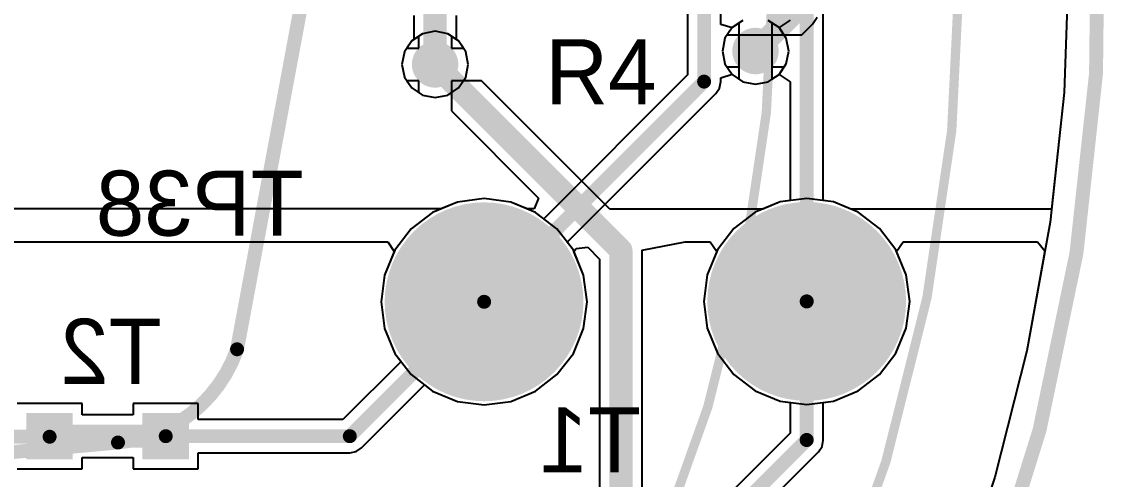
# Model space of a CAD drawing. Header units: millimetres. Extents: x 80 to 196, y 80 to 246.
# Drawn here: x 108.4 to 120.08, y 94.44 to 99.36 of the extents above; entities that cross this region are included whole.
import ezdxf

# ---------------------------------------------------------------- set-up
doc = ezdxf.new("R2010")
doc.units = ezdxf.units.MM
for name, color, linetype in [('BottomLayer', 5, 'Continuous'), ('BottomOverlay', 54, 'Continuous'), ('BottomSolder', 6, 'Continuous'), ('DrillDrawing', 1, 'Continuous'), ('KeepOutLayer', 6, 'Continuous'), ('Mechanical1', 6, 'Continuous'), ('Mechanical15', 56, 'Continuous'), ('MidLayer1', 16, 'Continuous'), ('MidLayer2', 76, 'Continuous'), ('MultiLayer', 9, 'Continuous'), ('PadHoleLayer', 156, 'Continuous'), ('TopLayer', 1, 'Continuous'), ('TopOverlay', 2, 'Continuous'), ('TopSolder', 216, 'Continuous'), ('ViaHoleLayer', 16, 'Continuous')]:
    doc.layers.add(name, color=color, linetype=linetype)

msp = doc.modelspace()

# ---------------------------------------------------------------- linework, layer by layer
at = {"layer": 'BottomLayer'}
for p, q in [((117.028, 97.436), (117.028, 104.161)), ((115.567, 103.593), (115.567, 98.788)), ((115.924, 99.331), (115.924, 103.593)), ((119.671, 100), (119.621, 98.597)), ((116.672, 99.376), (116.552, 99.296)), ((112.85, 99.257), (112.713, 99.23)), ((112.987, 99.23), (112.85, 99.257)), ((116.046, 99.294), (115.924, 99.331)), ((116.047, 99.296), (116.046, 99.294)), ((116.124, 99.348), (116.047, 99.296)), ((116.124, 99.044), (116.124, 99.348)), ((116.552, 99.296), (116.474, 99.348)), ((116.474, 99.348), (116.474, 99.044)), ((112.598, 99.152), (112.52, 99.037)), ((112.713, 99.23), (112.598, 99.152)), ((113.102, 99.152), (112.987, 99.23)), ((113.18, 99.037), (113.102, 99.152)), ((112.52, 99.037), (112.493, 98.9)), ((113.207, 98.9), (113.18, 99.037)), ((116.124, 98.74), (116.124, 99.044)), ((116.474, 99.044), (116.474, 98.74)), ((112.493, 98.9), (112.52, 98.763)), ((113.18, 98.763), (113.207, 98.9)), ((115.567, 98.788), (114.019, 97.24)), ((115.924, 98.757), (116.046, 98.794)), ((116.046, 98.794), (116.047, 98.792)), ((116.047, 98.792), (116.124, 98.74)), ((116.474, 98.74), (116.552, 98.792)), ((116.552, 98.792), (116.672, 98.712)), ((112.52, 98.763), (112.598, 98.648)), ((113.102, 98.648), (113.18, 98.763)), ((115.911, 98.646), (115.924, 98.715)), ((115.924, 98.715), (115.924, 98.757)), ((116.672, 98.712), (116.672, 97.436)), ((112.598, 98.648), (112.713, 98.57)), ((112.713, 98.57), (112.85, 98.543)), ((112.85, 98.543), (112.987, 98.57)), ((112.987, 98.57), (113.102, 98.648)), ((114.271, 96.988), (115.872, 98.588)), ((115.872, 98.588), (115.911, 98.646)), ((119.621, 98.597), (119.471, 97.201)), ((113.09, 97.418), (112.822, 97.307)), ((113.377, 97.456), (113.09, 97.418)), ((113.664, 97.418), (113.377, 97.456)), ((113.932, 97.307), (113.664, 97.418)), ((116.563, 97.422), (116.295, 97.311)), ((116.672, 97.436), (116.563, 97.422)), ((117.137, 97.422), (117.028, 97.436)), ((117.405, 97.311), (117.137, 97.422)), ((112.822, 97.307), (112.593, 97.131)), ((114.019, 97.24), (113.932, 97.307)), ((116.295, 97.311), (116.065, 97.135)), ((117.635, 97.135), (117.405, 97.311)), ((119.471, 97.201), (119.221, 95.819)), ((112.593, 97.131), (112.416, 96.901)), ((116.065, 97.135), (115.889, 96.905)), ((117.811, 96.905), (117.635, 97.135)), ((114.338, 96.901), (114.271, 96.988)), ((115.889, 96.905), (115.778, 96.637)), ((117.922, 96.637), (117.811, 96.905)), ((112.416, 96.901), (112.306, 96.633)), ((114.449, 96.633), (114.338, 96.901)), ((112.306, 96.633), (112.268, 96.346)), ((114.487, 96.346), (114.449, 96.633)), ((115.778, 96.637), (115.741, 96.35)), ((117.959, 96.35), (117.922, 96.637)), ((112.268, 96.346), (112.306, 96.059)), ((114.449, 96.059), (114.487, 96.346)), ((115.741, 96.35), (115.778, 96.063)), ((117.922, 96.063), (117.959, 96.35)), ((112.306, 96.059), (112.416, 95.791)), ((114.338, 95.791), (114.449, 96.059)), ((115.778, 96.063), (115.889, 95.795)), ((117.811, 95.795), (117.922, 96.063)), ((112.416, 95.791), (112.483, 95.704)), ((114.162, 95.562), (114.338, 95.791)), ((115.889, 95.795), (116.065, 95.565)), ((117.635, 95.565), (117.811, 95.795)), ((119.221, 95.819), (118.874, 94.458)), ((112.483, 95.704), (111.857, 95.078)), ((113.932, 95.385), (114.162, 95.562)), ((116.065, 95.565), (116.295, 95.389)), ((117.405, 95.389), (117.635, 95.565)), ((112.057, 94.774), (112.735, 95.452)), ((112.735, 95.452), (112.822, 95.385)), ((112.822, 95.385), (113.09, 95.274)), ((113.664, 95.274), (113.932, 95.385)), ((116.295, 95.389), (116.563, 95.278)), ((117.137, 95.278), (117.405, 95.389)), ((113.09, 95.274), (113.377, 95.237)), ((113.377, 95.237), (113.664, 95.274)), ((116.563, 95.278), (116.672, 95.264)), ((117.028, 95.264), (117.137, 95.278)), ((109.05, 95.25), (108.35, 95.25)), ((109.05, 95.129), (109.05, 95.25)), ((110.3, 95.25), (109.6, 95.25)), ((109.6, 95.25), (109.6, 95.129)), ((110.3, 95.078), (110.3, 95.25)), ((116.672, 95.264), (116.672, 94.933)), ((117.028, 94.859), (117.028, 95.264)), ((109.6, 95.129), (109.05, 95.129)), ((111.857, 95.078), (110.3, 95.078)), ((116.672, 94.933), (115.942, 94.203)), ((117.015, 94.79), (117.028, 94.859)), ((110.3, 94.55), (110.3, 94.722)), ((110.3, 94.722), (111.931, 94.722)), ((111.931, 94.722), (111.999, 94.735)), ((111.999, 94.735), (112.057, 94.774)), ((116.134, 93.891), (116.976, 94.733)), ((116.976, 94.733), (117.015, 94.79)), ((109.05, 94.55), (109.05, 94.671)), ((109.05, 94.671), (109.6, 94.671)), ((109.6, 94.671), (109.6, 94.55)), ((108.35, 94.55), (109.05, 94.55)), ((109.6, 94.55), (110.3, 94.55)), ((118.874, 94.458), (118.431, 93.126))]:
    msp.add_line(p, q, dxfattribs=at)
for points, const_width in [([(116.85, 96.35), (116.85, 104.161)], 0.15), ([(115.746, 98.715), (115.746, 103.895)], 0.15), ([(113.377, 96.346), (115.746, 98.715)], 0.15), ([(111.931, 94.9), (113.377, 96.346)], 0.15), ([(116.85, 94.859), (116.85, 96.35)], 0.15), ([(102.51, 94.894), (108.7, 94.894)], 0.15), ([(108.7, 94.9), (109.95, 94.9)], 0.25), ([(109.95, 94.9), (111.931, 94.9)], 0.15), ([(116.008, 94.017), (116.85, 94.859)], 0.15)]:
    msp.add_lwpolyline(points, dxfattribs=dict(at, const_width=const_width))
for points, const_width in [([(116.174, 99.044, 1), (116.424, 99.044, 1)], 0.25), ([(112.725, 98.9, 1), (112.975, 98.9, 1)], 0.25), ([(115.708, 98.715, 1), (115.783, 98.715, 1)], 0.075), ([(115.708, 98.715, 1), (115.783, 98.715, 1)], 0.075), ([(112.877, 96.346, 1), (113.877, 96.346, 1)], 1), ([(116.35, 96.35, 1), (117.35, 96.35, 1)], 1), ([(113.34, 96.346, 1), (113.415, 96.346, 1)], 0.075), ([(113.34, 96.346, 1), (113.415, 96.346, 1)], 0.075), ([(116.812, 96.35, 1), (116.888, 96.35, 1)], 0.075), ([(116.812, 96.35, 1), (116.888, 96.35, 1)], 0.075), ([(108.638, 94.9, 1), (108.763, 94.9, 1)], 0.125), ([(108.663, 94.894, 1), (108.738, 94.894, 1)], 0.075), ([(109.888, 94.9, 1), (110.013, 94.9, 1)], 0.125), ([(109.913, 94.9, 1), (109.988, 94.9, 1)], 0.075), ([(111.894, 94.9, 1), (111.969, 94.9, 1)], 0.075), ([(111.894, 94.9, 1), (111.969, 94.9, 1)], 0.075), ([(116.812, 94.859, 1), (116.888, 94.859, 1)], 0.075), ([(116.812, 94.859, 1), (116.888, 94.859, 1)], 0.075)]:
    msp.add_lwpolyline(points, format="xyb", close=True, dxfattribs=dict(at, const_width=const_width))
for points in [[(108.95, 95.15), (108.45, 95.15), (108.95, 94.65), (108.45, 94.65)], [(110.2, 95.15), (109.7, 95.15), (110.2, 94.65), (109.7, 94.65)]]:
    msp.add_solid(points, dxfattribs=at)
at = {"layer": 'BottomSolder', "const_width": 1.07}
for points in [[(112.842, 96.346, 1), (113.912, 96.346, 1)], [(116.315, 96.35, 1), (117.385, 96.35, 1)]]:
    msp.add_lwpolyline(points, format="xyb", close=True, dxfattribs=at)
at = {"layer": 'DrillDrawing', "const_width": 0.15}
msp.add_lwpolyline([(83.225, 110.891, -1.632083), (101.044, 80.027)], format="xyb", dxfattribs=at)
at = {"layer": 'DrillDrawing', "const_width": 0.1}
for points in [[(116.249, 99.044, 1), (116.349, 99.044, 1)], [(112.8, 98.9, 1), (112.9, 98.9, 1)]]:
    msp.add_lwpolyline(points, format="xyb", close=True, dxfattribs=at)
at = {"layer": 'KeepOutLayer', "const_width": 0.15}
msp.add_lwpolyline([(83.225, 110.891, -1.632083), (101.044, 80.027)], format="xyb", dxfattribs=at)
at = {"layer": 'Mechanical1', "const_width": 0.15}
for points in [[(83.225, 110.891, -1.632083), (101.044, 80.027)], [(110.718, 95.835, -0.294985), (109.436, 94.832)]]:
    msp.add_lwpolyline(points, format="xyb", dxfattribs=at)
for points in [[(110.718, 95.835), (114.121, 114.093)], [(91.649, 93.217), (109.436, 94.832)]]:
    msp.add_lwpolyline(points, dxfattribs=at)
at = {"layer": 'Mechanical1', "const_width": 0.075}
for points in [[(110.681, 95.835, 1), (110.756, 95.835, 1)], [(110.681, 95.835, 1), (110.756, 95.835, 1)], [(109.399, 94.832, 1), (109.474, 94.832, 1)], [(109.399, 94.832, 1), (109.474, 94.832, 1)]]:
    msp.add_lwpolyline(points, format="xyb", close=True, dxfattribs=at)
at = {"layer": 'Mechanical15', "const_width": 0.1}
for points in [[(118.5, 100, 1), (81.5, 100, 1)], [(116.495, 100, 1), (83.505, 100, 1)]]:
    msp.add_lwpolyline(points, format="xyb", close=True, dxfattribs=at)
at = {"layer": 'MidLayer1'}
for p, q in [((119.671, 100), (119.621, 98.597)), ((112.85, 99.257), (112.713, 99.23)), ((112.987, 99.23), (112.85, 99.257)), ((116.047, 99.296), (115.995, 99.219)), ((116.124, 99.348), (116.047, 99.296)), ((116.124, 99.219), (116.124, 99.348)), ((116.552, 99.296), (116.474, 99.348)), ((116.474, 99.348), (116.474, 99.219)), ((116.603, 99.219), (116.552, 99.296)), ((112.598, 99.152), (112.52, 99.037)), ((112.713, 99.23), (112.598, 99.152)), ((113.102, 99.152), (112.987, 99.23)), ((113.18, 99.037), (113.102, 99.152)), ((115.995, 99.219), (116.124, 99.219)), ((116.474, 99.219), (116.603, 99.219)), ((112.52, 99.037), (112.493, 98.9)), ((113.207, 98.9), (113.18, 99.037)), ((112.493, 98.9), (112.52, 98.763)), ((113.18, 98.763), (113.207, 98.9)), ((116.124, 98.869), (115.995, 98.869)), ((115.995, 98.869), (116.047, 98.792)), ((116.047, 98.792), (116.124, 98.74)), ((116.124, 98.74), (116.124, 98.869)), ((116.603, 98.869), (116.474, 98.869)), ((116.474, 98.869), (116.474, 98.74)), ((116.474, 98.74), (116.552, 98.792)), ((116.552, 98.792), (116.603, 98.869)), ((112.52, 98.763), (112.598, 98.648)), ((113.102, 98.648), (113.18, 98.763)), ((112.598, 98.648), (112.713, 98.57)), ((112.713, 98.57), (112.85, 98.543)), ((112.85, 98.543), (112.987, 98.57)), ((112.987, 98.57), (113.102, 98.648)), ((119.621, 98.597), (119.471, 97.201)), ((113.09, 97.418), (112.822, 97.307)), ((113.377, 97.456), (113.09, 97.418)), ((113.664, 97.418), (113.377, 97.456)), ((113.932, 97.307), (113.664, 97.418)), ((116.563, 97.422), (116.295, 97.311)), ((116.85, 97.459), (116.563, 97.422)), ((117.137, 97.422), (116.85, 97.459)), ((117.405, 97.311), (117.137, 97.422)), ((112.822, 97.307), (112.593, 97.131)), ((114.162, 97.131), (113.932, 97.307)), ((116.295, 97.311), (116.065, 97.135)), ((117.635, 97.135), (117.405, 97.311)), ((119.471, 97.201), (119.221, 95.819)), ((112.593, 97.131), (112.416, 96.901)), ((114.338, 96.901), (114.162, 97.131)), ((116.065, 97.135), (115.889, 96.905)), ((117.811, 96.905), (117.635, 97.135)), ((115.889, 96.905), (115.778, 96.637)), ((117.922, 96.637), (117.811, 96.905)), ((112.416, 96.901), (112.306, 96.633)), ((114.449, 96.633), (114.338, 96.901)), ((112.306, 96.633), (112.268, 96.346)), ((114.487, 96.346), (114.449, 96.633)), ((115.778, 96.637), (115.741, 96.35)), ((117.959, 96.35), (117.922, 96.637)), ((112.268, 96.346), (112.306, 96.059)), ((114.449, 96.059), (114.487, 96.346)), ((115.741, 96.35), (115.778, 96.063)), ((117.922, 96.063), (117.959, 96.35)), ((112.306, 96.059), (112.416, 95.791)), ((114.338, 95.791), (114.449, 96.059)), ((115.778, 96.063), (115.889, 95.795)), ((117.811, 95.795), (117.922, 96.063)), ((112.416, 95.791), (112.593, 95.562)), ((114.162, 95.562), (114.338, 95.791)), ((115.889, 95.795), (116.065, 95.565)), ((117.635, 95.565), (117.811, 95.795)), ((119.221, 95.819), (118.874, 94.458)), ((112.593, 95.562), (112.822, 95.385)), ((113.932, 95.385), (114.162, 95.562)), ((116.065, 95.565), (116.295, 95.389)), ((117.405, 95.389), (117.635, 95.565)), ((112.822, 95.385), (113.09, 95.274)), ((113.664, 95.274), (113.932, 95.385)), ((116.295, 95.389), (116.563, 95.278)), ((117.137, 95.278), (117.405, 95.389)), ((113.09, 95.274), (113.377, 95.237)), ((113.377, 95.237), (113.664, 95.274)), ((116.563, 95.278), (116.85, 95.241)), ((116.85, 95.241), (117.137, 95.278)), ((118.874, 94.458), (118.431, 93.126))]:
    msp.add_line(p, q, dxfattribs=at)
for points, const_width in [([(116.174, 99.044, 1), (116.424, 99.044, 1)], 0.25), ([(112.725, 98.9, 1), (112.975, 98.9, 1)], 0.25), ([(112.877, 96.346, 1), (113.877, 96.346, 1)], 1), ([(116.35, 96.35, 1), (117.35, 96.35, 1)], 1)]:
    msp.add_lwpolyline(points, format="xyb", close=True, dxfattribs=dict(at, const_width=const_width))
at = {"layer": 'MidLayer2'}
for p, q in [((119.671, 100), (119.621, 98.597)), ((116.163, 99.374), (116.047, 99.296)), ((116.552, 99.296), (116.436, 99.374)), ((116.047, 99.296), (115.97, 99.181)), ((116.629, 99.181), (116.552, 99.296)), ((112.598, 99.152), (112.546, 99.075)), ((112.675, 99.204), (112.598, 99.152)), ((112.675, 99.075), (112.675, 99.204)), ((113.102, 99.152), (113.025, 99.204)), ((113.025, 99.204), (113.025, 99.075)), ((113.154, 99.075), (113.102, 99.152)), ((115.97, 99.181), (115.943, 99.044)), ((116.656, 99.044), (116.629, 99.181)), ((112.546, 99.075), (112.675, 99.075)), ((113.025, 99.075), (113.154, 99.075)), ((115.943, 99.044), (115.97, 98.907)), ((116.629, 98.907), (116.656, 99.044)), ((115.97, 98.907), (116.047, 98.792)), ((116.552, 98.792), (116.629, 98.907)), ((116.047, 98.792), (116.163, 98.714)), ((116.436, 98.714), (116.552, 98.792)), ((112.675, 98.725), (112.546, 98.725)), ((112.546, 98.725), (112.598, 98.648)), ((112.675, 98.596), (112.675, 98.725)), ((113.349, 98.725), (113.025, 98.725)), ((113.025, 98.725), (113.025, 98.401)), ((114.73, 97.344), (113.349, 98.725)), ((116.163, 98.714), (116.299, 98.687)), ((116.299, 98.687), (116.436, 98.714)), ((112.598, 98.648), (112.675, 98.596)), ((119.621, 98.597), (119.486, 97.344)), ((113.025, 98.401), (113.964, 97.462)), ((113.09, 97.418), (112.913, 97.345)), ((113.377, 97.456), (113.09, 97.418)), ((113.664, 97.418), (113.377, 97.456)), ((113.841, 97.345), (113.664, 97.418)), ((113.964, 97.462), (113.915, 97.345)), ((116.563, 97.422), (116.376, 97.344)), ((116.85, 97.459), (116.563, 97.422)), ((117.137, 97.422), (116.85, 97.459)), ((117.324, 97.344), (117.137, 97.422)), ((112.913, 97.345), (82.924, 97.345)), ((113.915, 97.345), (113.841, 97.345)), ((116.376, 97.344), (114.73, 97.344)), ((119.486, 97.344), (117.324, 97.344)), ((84.422, 96.992), (112.34, 96.992)), ((112.34, 96.992), (112.41, 96.887)), ((114.344, 96.887), (114.367, 96.92)), ((114.367, 96.92), (114.493, 96.933)), ((114.493, 96.933), (114.621, 96.805)), ((115.079, 96.9), (115.543, 96.992)), ((115.543, 96.992), (115.811, 96.992)), ((115.811, 96.992), (115.882, 96.887)), ((117.818, 96.887), (117.889, 96.992)), ((117.889, 96.992), (119.334, 96.992)), ((119.334, 96.992), (119.415, 96.895)), ((112.41, 96.887), (112.306, 96.633)), ((114.449, 96.633), (114.344, 96.887)), ((114.621, 96.805), (114.621, 93.06)), ((115.079, 93.06), (115.079, 96.9)), ((115.882, 96.887), (115.778, 96.637)), ((117.922, 96.637), (117.818, 96.887)), ((119.415, 96.895), (119.221, 95.819)), ((112.306, 96.633), (112.268, 96.346)), ((114.487, 96.346), (114.449, 96.633)), ((115.778, 96.637), (115.741, 96.35)), ((117.959, 96.35), (117.922, 96.637)), ((112.268, 96.346), (112.306, 96.059)), ((114.449, 96.059), (114.487, 96.346)), ((115.741, 96.35), (115.778, 96.063)), ((117.922, 96.063), (117.959, 96.35)), ((112.306, 96.059), (112.416, 95.791)), ((114.338, 95.791), (114.449, 96.059)), ((115.778, 96.063), (115.889, 95.795)), ((117.811, 95.795), (117.922, 96.063)), ((112.416, 95.791), (112.593, 95.562)), ((114.162, 95.562), (114.338, 95.791)), ((115.889, 95.795), (116.065, 95.565)), ((117.635, 95.565), (117.811, 95.795)), ((119.221, 95.819), (118.874, 94.458)), ((112.593, 95.562), (112.822, 95.385)), ((113.932, 95.385), (114.162, 95.562)), ((116.065, 95.565), (116.295, 95.389)), ((117.405, 95.389), (117.635, 95.565)), ((112.822, 95.385), (113.09, 95.274)), ((113.664, 95.274), (113.932, 95.385)), ((116.295, 95.389), (116.563, 95.278)), ((117.137, 95.278), (117.405, 95.389)), ((113.09, 95.274), (113.377, 95.237)), ((113.377, 95.237), (113.664, 95.274)), ((116.563, 95.278), (116.85, 95.241)), ((116.85, 95.241), (117.137, 95.278)), ((118.874, 94.458), (118.431, 93.126))]:
    msp.add_line(p, q, dxfattribs=at)
for points, const_width in [([(116.174, 99.044, 1), (116.424, 99.044, 1)], 0.25), ([(112.725, 98.9, 1), (112.975, 98.9, 1)], 0.25), ([(112.788, 98.9, 1), (112.912, 98.9, 1)], 0.125), ([(112.877, 96.346, 1), (113.877, 96.346, 1)], 1), ([(116.35, 96.35, 1), (117.35, 96.35, 1)], 1), ([(114.787, 96.9, 1), (114.912, 96.9, 1)], 0.125), ([(114.787, 96.9, 1), (114.912, 96.9, 1)], 0.125)]:
    msp.add_lwpolyline(points, format="xyb", close=True, dxfattribs=dict(at, const_width=const_width))
at = {"layer": 'MidLayer2', "const_width": 0.25}
for points in [[(112.85, 98.9), (114.85, 96.9)], [(114.85, 91.475), (114.85, 96.9)]]:
    msp.add_lwpolyline(points, dxfattribs=at)
at = {"layer": 'MultiLayer'}
for points, const_width in [([(116.174, 99.044, 1), (116.424, 99.044, 1)], 0.25), ([(112.725, 98.9, 1), (112.975, 98.9, 1)], 0.25), ([(112.877, 96.346, 1), (113.877, 96.346, 1)], 1), ([(116.35, 96.35, 1), (117.35, 96.35, 1)], 1)]:
    msp.add_lwpolyline(points, format="xyb", close=True, dxfattribs=dict(at, const_width=const_width))
at = {"layer": 'PadHoleLayer', "const_width": 0.85}
for points in [[(112.952, 96.346, 1), (113.802, 96.346, 1)], [(116.425, 96.35, 1), (117.275, 96.35, 1)]]:
    msp.add_lwpolyline(points, format="xyb", close=True, dxfattribs=at)
at = {"layer": 'TopLayer'}
for p, q in [((119.671, 100), (119.621, 98.597)), ((112.621, 99.425), (112.621, 99.168)), ((113.079, 99.168), (113.079, 99.425)), ((116.163, 99.374), (116.047, 99.296)), ((116.913, 99.334), (116.963, 99.408)), ((116.047, 99.296), (115.995, 99.219)), ((116.799, 99.219), (116.913, 99.334)), ((116.913, 99.334), (116.913, 99.334)), ((112.598, 99.152), (112.52, 99.037)), ((112.621, 99.168), (112.598, 99.152)), ((113.102, 99.152), (113.079, 99.168)), ((113.18, 99.037), (113.102, 99.152)), ((115.995, 99.219), (116.799, 99.219)), ((112.52, 99.037), (112.493, 98.9)), ((113.207, 98.9), (113.18, 99.037)), ((112.493, 98.9), (112.52, 98.763)), ((113.18, 98.763), (113.207, 98.9)), ((116.124, 98.869), (115.995, 98.869)), ((115.995, 98.869), (116.047, 98.792)), ((116.047, 98.792), (116.124, 98.74)), ((116.124, 98.74), (116.124, 98.869)), ((116.603, 98.869), (116.474, 98.869)), ((116.474, 98.869), (116.474, 98.74)), ((116.474, 98.74), (116.552, 98.792)), ((116.552, 98.792), (116.603, 98.869)), ((112.52, 98.763), (112.598, 98.648)), ((113.102, 98.648), (113.18, 98.763)), ((112.598, 98.648), (112.713, 98.57)), ((112.713, 98.57), (112.85, 98.543)), ((112.85, 98.543), (112.987, 98.57)), ((112.987, 98.57), (113.102, 98.648)), ((119.621, 98.597), (119.471, 97.201)), ((113.09, 97.418), (112.822, 97.307)), ((113.377, 97.456), (113.09, 97.418)), ((113.664, 97.418), (113.377, 97.456)), ((113.932, 97.307), (113.664, 97.418)), ((116.563, 97.422), (116.295, 97.311)), ((116.85, 97.459), (116.563, 97.422)), ((117.137, 97.422), (116.85, 97.459)), ((117.405, 97.311), (117.137, 97.422)), ((112.822, 97.307), (112.593, 97.131)), ((114.162, 97.131), (113.932, 97.307)), ((116.295, 97.311), (116.065, 97.135)), ((117.635, 97.135), (117.405, 97.311)), ((119.471, 97.201), (119.221, 95.819)), ((112.593, 97.131), (112.416, 96.901)), ((114.338, 96.901), (114.162, 97.131)), ((116.065, 97.135), (115.889, 96.905)), ((117.811, 96.905), (117.635, 97.135)), ((115.889, 96.905), (115.778, 96.637)), ((117.922, 96.637), (117.811, 96.905)), ((112.416, 96.901), (112.306, 96.633)), ((114.449, 96.633), (114.338, 96.901)), ((112.306, 96.633), (112.268, 96.346)), ((114.487, 96.346), (114.449, 96.633)), ((115.778, 96.637), (115.741, 96.35)), ((117.959, 96.35), (117.922, 96.637)), ((112.268, 96.346), (112.306, 96.059)), ((114.449, 96.059), (114.487, 96.346)), ((115.741, 96.35), (115.778, 96.063)), ((117.922, 96.063), (117.959, 96.35)), ((112.306, 96.059), (112.416, 95.791)), ((114.338, 95.791), (114.449, 96.059)), ((115.778, 96.063), (115.889, 95.795)), ((117.811, 95.795), (117.922, 96.063)), ((112.416, 95.791), (112.593, 95.562)), ((114.162, 95.562), (114.338, 95.791)), ((115.889, 95.795), (116.065, 95.565)), ((117.635, 95.565), (117.811, 95.795)), ((119.221, 95.819), (118.874, 94.458)), ((112.593, 95.562), (112.822, 95.385)), ((113.932, 95.385), (114.162, 95.562)), ((116.065, 95.565), (116.295, 95.389)), ((117.405, 95.389), (117.635, 95.565)), ((112.822, 95.385), (113.09, 95.274)), ((113.664, 95.274), (113.932, 95.385)), ((116.295, 95.389), (116.563, 95.278)), ((117.137, 95.278), (117.405, 95.389)), ((113.09, 95.274), (113.377, 95.237)), ((113.377, 95.237), (113.664, 95.274)), ((116.563, 95.278), (116.85, 95.241)), ((116.85, 95.241), (117.137, 95.278)), ((118.874, 94.458), (118.431, 93.126))]:
    msp.add_line(p, q, dxfattribs=at)
at = {"layer": 'TopLayer', "const_width": 0.25}
for points in [[(112.85, 98.9), (112.85, 99.975)], [(116.299, 99.044), (116.751, 99.496)]]:
    msp.add_lwpolyline(points, dxfattribs=at)
at = {"layer": 'TopLayer'}
for points, const_width in [([(116.174, 99.044, 1), (116.424, 99.044, 1)], 0.25), ([(112.725, 98.9, 1), (112.975, 98.9, 1)], 0.25), ([(116.237, 99.044, 1), (116.362, 99.044, 1)], 0.125), ([(112.788, 98.9, 1), (112.912, 98.9, 1)], 0.125), ([(112.877, 96.346, 1), (113.877, 96.346, 1)], 1), ([(116.35, 96.35, 1), (117.35, 96.35, 1)], 1)]:
    msp.add_lwpolyline(points, format="xyb", close=True, dxfattribs=dict(at, const_width=const_width))
at = {"layer": 'TopSolder', "const_width": 1.07}
for points in [[(112.842, 96.346, 1), (113.912, 96.346, 1)], [(116.315, 96.35, 1), (117.385, 96.35, 1)]]:
    msp.add_lwpolyline(points, format="xyb", close=True, dxfattribs=at)
at = {"layer": 'ViaHoleLayer', "const_width": 0.1}
for points in [[(116.249, 99.044, 1), (116.349, 99.044, 1)], [(112.8, 98.9, 1), (112.9, 98.9, 1)]]:
    msp.add_lwpolyline(points, format="xyb", close=True, dxfattribs=at)

# ---------------------------------------------------------------- texts
at = {"layer": 'BottomOverlay', "text_generation_flag": 2}
for s, p in [('TP38', (111.436, 97.057)), ('T2', (109.908, 95.463)), ('T1', (115.067, 94.511))]:
    msp.add_text(s, height=0.7, rotation=360, dxfattribs=at).set_placement(p)
at = {"layer": 'TopOverlay'}
msp.add_text('R4', height=0.7, rotation=360, dxfattribs=at).set_placement((114.036, 98.471))

doc.saveas('drawing.dxf')
